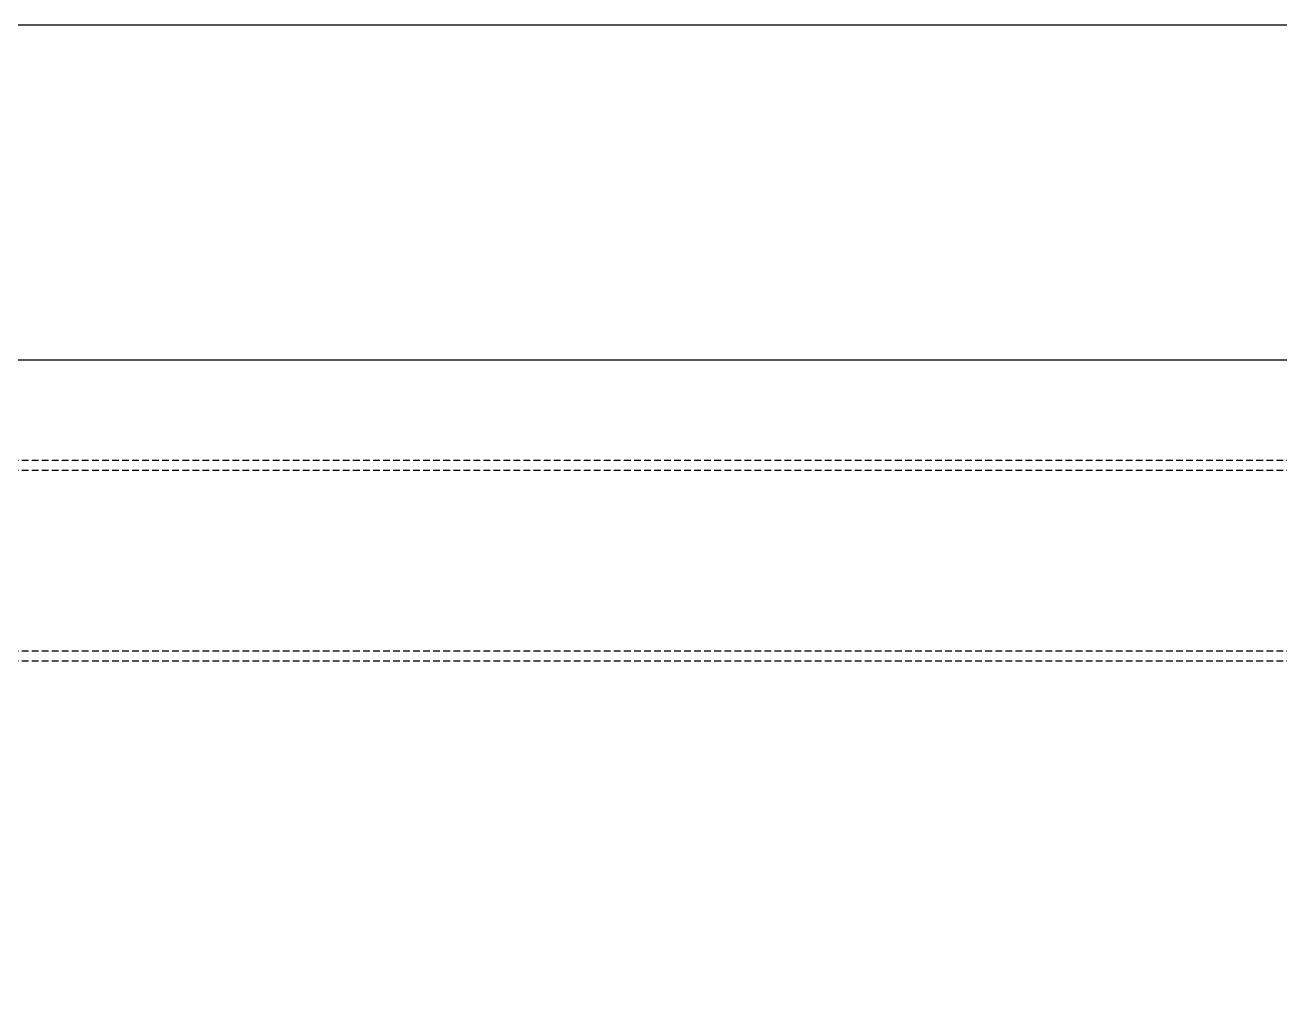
# Model space of a CAD drawing. Header units: metres. Extents: x -200 to 4040, y -1684 to 360.
# Drawn here: x 1070 to 1445, y 66.6 to 360 of the extents above; entities that cross this region are included whole.
import ezdxf

# ---------------------------------------------------------------- set-up
doc = ezdxf.new("R2010")
doc.units = ezdxf.units.M
doc.linetypes.add('DASHED2', pattern=[3, 2, -1])
for name, color, linetype in [('GIZLI', 8, 'DASHED2'), ('GORUNEN', 7, 'Continuous'), ('SINIR', 1, 'Continuous')]:
    doc.layers.add(name, color=color, linetype=linetype)

msp = doc.modelspace()

# ---------------------------------------------------------------- linework, layer by layer
at = {"layer": 'GIZLI'}
for points in [[(-100, 260), (3340, 260)], [(-80, 230), (3320, 230)], [(-80, 230), (3320, 230)], [(-80, 227), (3320, 227)], [(-80, 227), (3320, 227)], [(-80, 173), (3320, 173)], [(-80, 173), (3320, 173)], [(-80, 170), (3320, 170)], [(-80, 170), (3320, 170)]]:
    msp.add_lwpolyline(points, dxfattribs=at)
at = {"layer": 'GORUNEN'}
msp.add_lwpolyline([(-100, 260), (3340, 260)], dxfattribs=at)
at = {"layer": 'SINIR'}
msp.add_lwpolyline([(-200, -1684), (4040, -1684), (4040, 360), (-200, 360)], close=True, dxfattribs=at)

doc.saveas('drawing.dxf')
